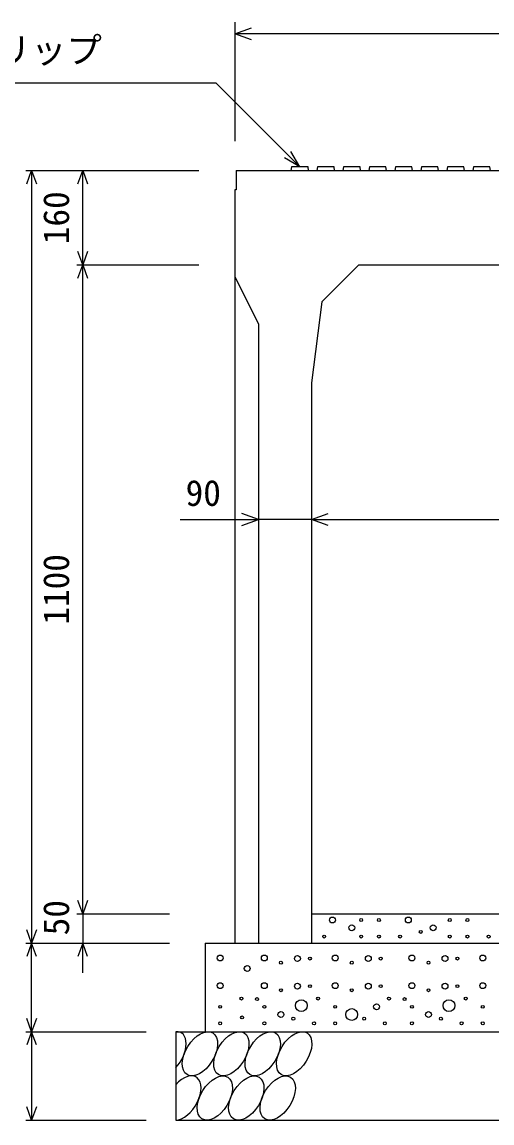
# Model space of a CAD drawing. Units: millimetres, scale not verified. Extents: x -16800 to 16800, y -5940 to 5940.
# Drawn here: x 13510 to 14306, y 1675 to 3541 of the extents above; entities that cross this region are included whole.
import ezdxf
from ezdxf.enums import TextEntityAlignment as Align

# ---------------------------------------------------------------- set-up
doc = ezdxf.new("R2010")
doc.units = ezdxf.units.MM
doc.header["$LTSCALE"] = 20
for name, color, linetype, lineweight in [('0-0_DIM', 7, 'Continuous', 25), ('0-2_HATCH', 6, 'Continuous', 25), ('0-5_OUTLINE', 3, 'Continuous', 25)]:
    doc.layers.add(name, color=color, linetype=linetype, lineweight=lineweight)
doc.styles.add('ＭＳ ゴシック', font='')
doc.styles.get('ＭＳ ゴシック').set_extended_font_data('MS Gothic')

msp = doc.modelspace()

# ---------------------------------------------------------------- linework, layer by layer
at = {"layer": '0-0_DIM'}
for p, q in [((13870, 3541.4), (13870, 3339.66)), ((14930, 3521.4), (13870, 3521.4)), ((13280.9, 3438.37), (13837.79, 3438.37)), ((13980, 3296.16), (13837.79, 3438.37)), ((13980, 3296.16), (13954.02, 3311.16)), ((13980, 3296.16), (13965, 3322.14)), ((13515.8, 3289.66), (13809.13, 3289.66)), ((13525.8, 3289.66), (13525.8, 1979.66)), ((13612.46, 3129.66), (13612.46, 3289.66)), ((13602.46, 3129.66), (13809.13, 3129.66)), ((13612.46, 2029.66), (13612.46, 3129.66)), ((13777.17, 2697.83), (13910, 2697.83)), ((14000, 2697.83), (13910, 2697.83)), ((14000, 2697.83), (14800, 2697.83)), ((13602.46, 2029.66), (13759.13, 2029.66)), ((13612.46, 2029.66), (13612.46, 1979.66)), ((13515.8, 1979.66), (13759.13, 1979.66)), ((13525.8, 1829.66), (13525.8, 1979.66)), ((13612.46, 1929.66), (13612.46, 1979.66)), ((13515.8, 1829.66), (13720, 1829.66)), ((13525.8, 1829.66), (13525.8, 1679.66)), ((13515.8, 1679.66), (13720, 1679.66))]:
    msp.add_line(p, q, dxfattribs=at)
for points in [[(13898.23, 3511.14), (13870.04, 3521.4), (13898.23, 3531.66)], [(13517.59, 3267.11), (13525.8, 3289.66), (13534.01, 3267.11)], [(13604.26, 3267.11), (13612.46, 3289.66), (13620.67, 3267.11)], [(13620.67, 3152.21), (13612.46, 3129.66), (13604.26, 3152.21)], [(13604.26, 3107.11), (13612.46, 3129.66), (13620.67, 3107.11)], [(13881.81, 2687.57), (13910, 2697.83), (13881.81, 2708.09)], [(14028.19, 2687.57), (14000, 2697.83), (14028.19, 2708.09)], [(13620.67, 2052.21), (13612.46, 2029.66), (13604.26, 2052.21)], [(13534.01, 2002.21), (13525.8, 1979.66), (13517.59, 2002.21)], [(13534.01, 1957.11), (13525.8, 1979.66), (13517.59, 1957.11)], [(13620.67, 1957.11), (13612.46, 1979.66), (13604.26, 1957.11)], [(13534.01, 1852.21), (13525.8, 1829.66), (13517.59, 1852.21)], [(13534.01, 1807.11), (13525.8, 1829.66), (13517.59, 1807.11)], [(13534.01, 1702.21), (13525.8, 1679.66), (13517.59, 1702.21)]]:
    msp.add_lwpolyline(points, dxfattribs=at)
at = {"layer": '0-2_HATCH'}
for points in [[(13995, 3289.66), (13994, 3296.16), (13966, 3296.16), (13965, 3289.66)], [(14039, 3289.66), (14038, 3296.16), (14010, 3296.16), (14009, 3289.66)], [(14083, 3289.66), (14082, 3296.16), (14054, 3296.16), (14053, 3289.66)], [(14127, 3289.66), (14126, 3296.16), (14098, 3296.16), (14097, 3289.66)], [(14171, 3289.66), (14170, 3296.16), (14142, 3296.16), (14141, 3289.66)], [(14215, 3289.66), (14214, 3296.16), (14186, 3296.16), (14185, 3289.66)], [(14259, 3289.66), (14258, 3296.16), (14230, 3296.16), (14229, 3289.66)], [(14303, 3289.66), (14302, 3296.16), (14274, 3296.16), (14273, 3289.66)]]:
    msp.add_lwpolyline(points, dxfattribs=at)
for centre, radius in [((14035.3, 2018.97), 5), ((14083.97, 2018.97), 2.5), ((14113.97, 2018.97), 2.5), ((14163.88, 2018.97), 5), ((14233.97, 2018.97), 2.5), ((14263.97, 2018.97), 2.5), ((14068.08, 2005.84), 5), ((14184.9, 1998.84), 2.5), ((14205.93, 2005.84), 5), ((14021.28, 1990.96), 2.5), ((14083.97, 1990.96), 2.5), ((14113.97, 1990.96), 2.5), ((14149.86, 1990.96), 2.5), ((14233.97, 1990.96), 2.5), ((14263.97, 1990.96), 2.5), ((14299.86, 1990.96), 2.5), ((13845.17, 1954.51), 5), ((13890.94, 1936.74), 5), ((13919.97, 1954.51), 5), ((13948.01, 1946.64), 2.5), ((13976.04, 1953.64), 5), ((13997.07, 1953.64), 2.5), ((14039.97, 1954.51), 5), ((14068.01, 1946.64), 2.5), ((14096.04, 1953.64), 5), ((14117.07, 1953.64), 2.5), ((14169.97, 1954.51), 5), ((14198.01, 1946.64), 2.5), ((14226.04, 1953.64), 5), ((14247.07, 1953.64), 2.5), ((14289.97, 1954.51), 5), ((13845.17, 1907.71), 5), ((13919.97, 1907.71), 5), ((13976.04, 1906.84), 5), ((13997.07, 1906.84), 2.5), ((14039.97, 1907.71), 5), ((14096.04, 1906.84), 5), ((14117.07, 1906.84), 2.5), ((14169.97, 1907.71), 5), ((14226.04, 1906.84), 5), ((14247.07, 1906.84), 2.5), ((14289.97, 1907.71), 5), ((13881.09, 1885.83), 2.5), ((13907.55, 1884.92), 2.5), ((13948.01, 1899.84), 2.5), ((14011.09, 1885.83), 2.5), ((14068.01, 1899.84), 2.5), ((14131.09, 1885.83), 2.5), ((14157.55, 1884.92), 2.5), ((14198.01, 1899.84), 2.5), ((14261.09, 1885.83), 2.5), ((13845.17, 1871.82), 2.5), ((13919.97, 1871.82), 2.5), ((13982.58, 1873.83), 10), ((14039.97, 1871.82), 2.5), ((14068.01, 1858.69), 10), ((14110.06, 1871.82), 5), ((14169.97, 1871.82), 2.5), ((14232.58, 1873.83), 10), ((14289.97, 1871.82), 2.5), ((13882.36, 1853.88), 2.5), ((13948.01, 1858.69), 5), ((13969.03, 1851.69), 2.5), ((14089.03, 1851.69), 2.5), ((14198.01, 1858.69), 5), ((14219.03, 1851.69), 2.5), ((13845.17, 1843.81), 2.5), ((13919.97, 1843.81), 2.5), ((14004.08, 1843.81), 2.5), ((14039.97, 1843.81), 2.5), ((14124.08, 1843.81), 2.5), ((14169.97, 1843.81), 2.5), ((14254.08, 1843.81), 2.5), ((14289.97, 1843.81), 2.5)]:
    msp.add_circle(centre, radius, dxfattribs=at)
for centre, start_param, end_param in [((13757.64, 1792.14), 4.385593, 6.6745444), ((13782.96, 1717.15), 3.5111464, 7.548991)]:
    msp.add_ellipse(centre, major_axis=(21.81, 35.31), ratio=0.5792, start_param=start_param, end_param=end_param, dxfattribs=at)
for centre in [(13810.84, 1792.14), (13864.05, 1792.14), (13917.26, 1792.14), (13970.47, 1792.14), (13836.16, 1717.15), (13889.37, 1717.15), (13942.58, 1717.15)]:
    msp.add_ellipse(centre, major_axis=(21.81, 35.31), ratio=0.5792, dxfattribs=at)
at = {"layer": '0-5_OUTLINE'}
for p, q in [((13872, 3289.66), (14400, 3289.66)), ((13872, 3289.66), (13872, 3256.66)), ((13872, 3256.66), (13870, 3256.66)), ((13870, 3256.66), (13870, 1979.66)), ((14017.14, 3066.8), (14080, 3129.66)), ((14080, 3129.66), (14720, 3129.66)), ((13870, 3109.66), (13910, 3029.66)), ((14017.14, 3066.8), (14000, 2929.66)), ((13910, 3029.66), (13910, 1979.66)), ((14000, 2929.66), (14000, 1979.66)), ((14000, 2029.66), (14800, 2029.66)), ((13820, 1979.66), (14980, 1979.66)), ((13820, 1979.66), (13820, 1829.66)), ((13870, 1979.66), (14000, 1979.66)), ((13770, 1829.66), (15030, 1829.66)), ((13770, 1829.66), (13770, 1679.66)), ((13770, 1679.66), (15030, 1679.66))]:
    msp.add_line(p, q, dxfattribs=at)

# ---------------------------------------------------------------- texts
at = {"layer": '0-0_DIM', "style": 'ＭＳ ゴシック'}
for s, p in [('ノンスリップ', (13284.75, 3458.55)), ('90', (13786.57, 2707.83))]:
    msp.add_text(s, height=43.99, dxfattribs=at).set_placement(p, align=Align.BOTTOM_LEFT)
for s, p in [('160', (13602.46, 3164.66)), ('1100', (13602.46, 2519.66)), ('50', (13602.46, 1992.99))]:
    msp.add_text(s, height=43.99, rotation=90, dxfattribs=at).set_placement(p, align=Align.BOTTOM_LEFT)

doc.saveas('drawing.dxf')
